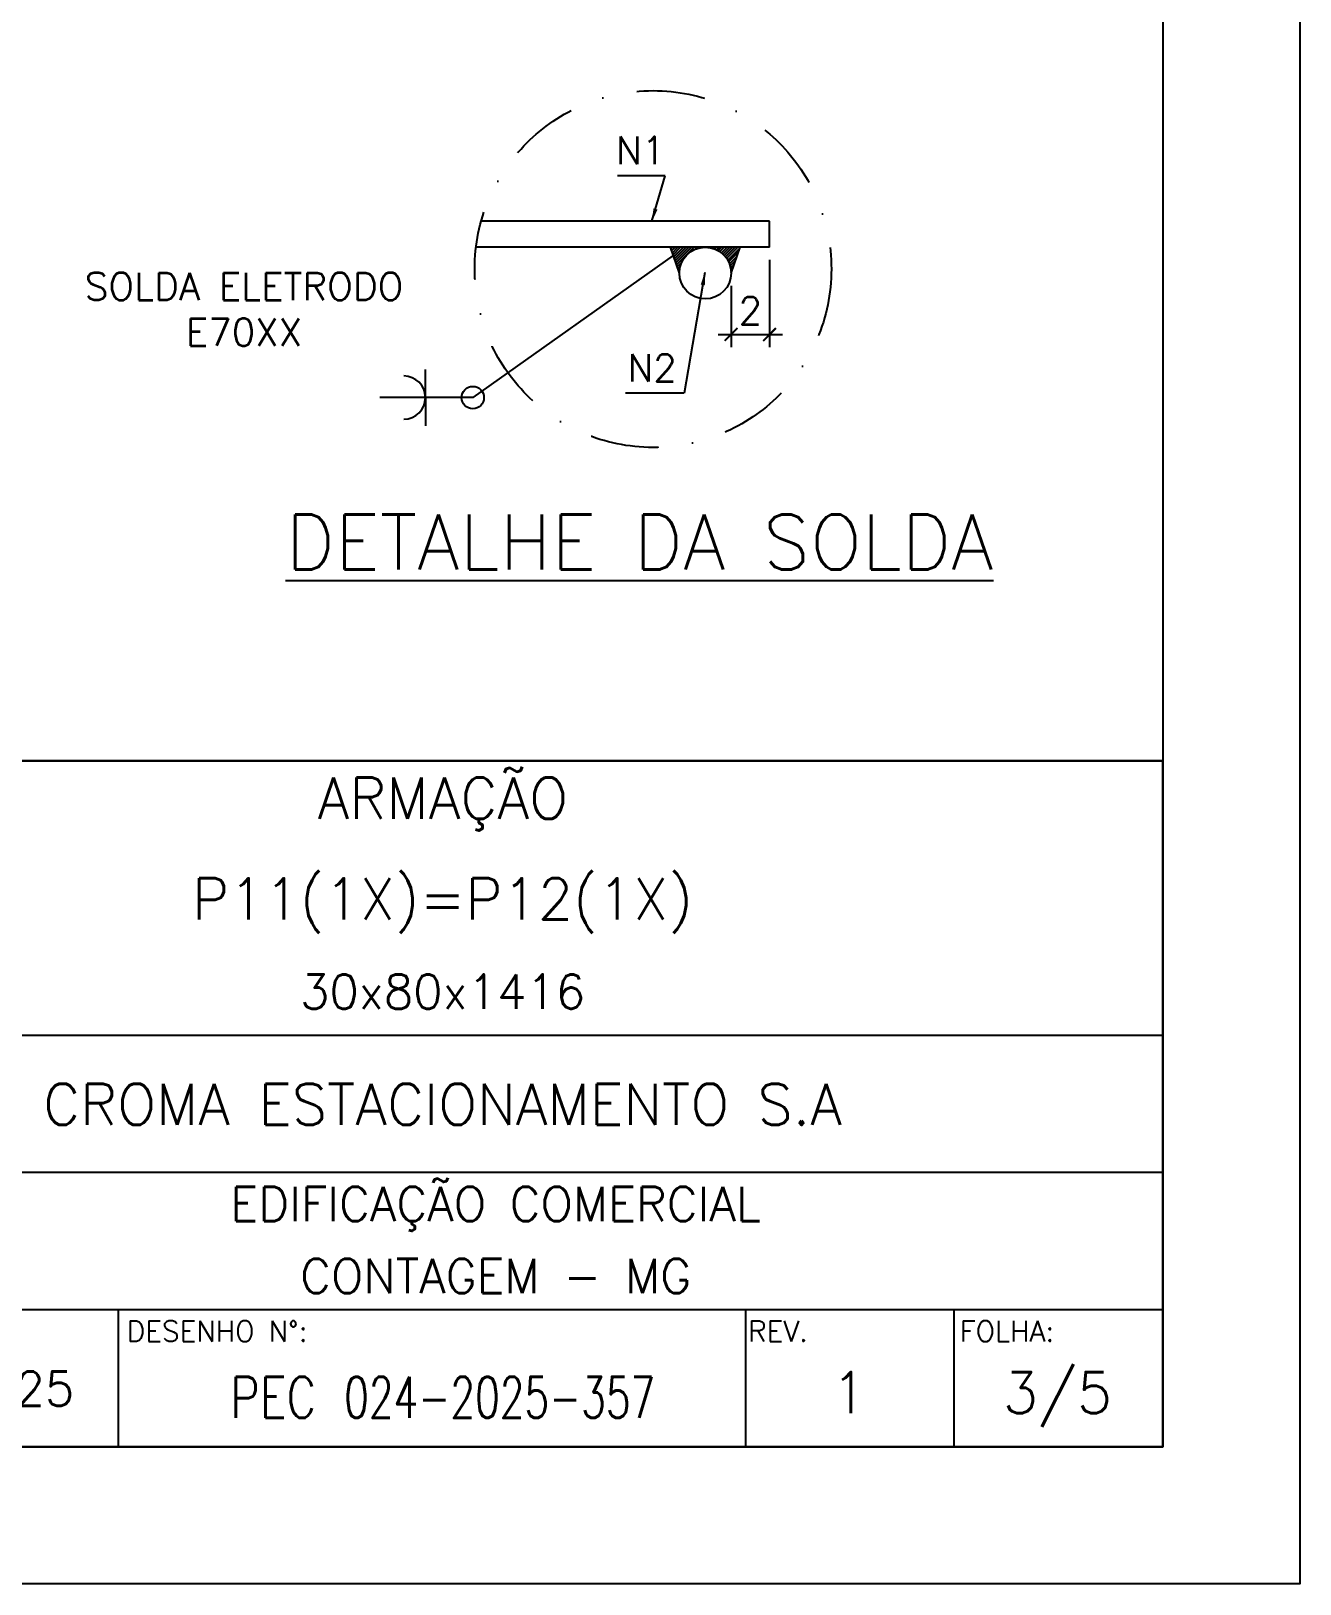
# Model space of a CAD drawing. Header units: centimetres. Extents: x 1658 to 19651, y 8294 to 11444.
# Drawn here: x 13702 to 14396, y 8294 to 9143 of the extents above; entities that cross this region are included whole.
import ezdxf
from ezdxf.enums import TextEntityAlignment as Align

# ---------------------------------------------------------------- set-up
doc = ezdxf.new("R2010")
doc.units = ezdxf.units.CM
doc.header["$LTSCALE"] = 50
doc.header["$MEASUREMENT"] = 0
doc.header["$PDMODE"] = 67
doc.linetypes.add('DASHDOT2', pattern=[0.5, 0.25, -0.125, 0, -0.125])
for name, color, linetype in [('FORMATO-PRECON', 2, 'Continuous'), ('HACHURAS-PRECON', 1, 'Continuous'), ('LINHA-01-PRECON', 1, 'Continuous'), ('LINHA-02-PRECON', 2, 'Continuous'), ('LINHA-03-PRECON', 3, 'Continuous'), ('TEXTO-20-PRECON', 2, 'Continuous')]:
    doc.layers.add(name, color=color, linetype=linetype)
doc.styles.add('PRECON-ROMANS', font='romans.shx')
doc.styles.add('R60', font='ROMANS.shx', dxfattribs={"height": 2})
doc.styles.add('ROMANS', font='ROMANS.SHX', dxfattribs={"oblique": 15, "height": 3})
doc.styles.get("Standard").update_dxf_attribs({"font": 'romans.shx'})
doc.dimstyles.new('ESC75-25', dxfattribs={"dimscale": 0, "dimtxt": 15, "dimasz": 7, "dimexe": 7, "dimexo": 7, "dimgap": 5.5, "dimtad": 1, "dimdec": 1, "dimlfac": 0.333333, "dimdsep": 46, "dimtxsty": 'Standard', "dimblk": 'ARCHTICK', "dimcen": 0.1, "dimdle": 7, "dimclrd": 256, "dimclre": 256, "dimclrt": 2, "dimadec": 0, "dimazin": 0, "dimtfac": 1, "dimtdec": 1, "dimtix": 1, "dimtmove": 2, "dimatfit": 3, "dimfxl": 1, "dimarcsym": 0})

# ---------------------------------------------------------------- blocks, each defined once
blk = doc.blocks.new('_ArchTick')
at = {"color": 0, "linetype": 'ByBlock', "const_width": 0.15}
blk.add_lwpolyline([(-0.5, -0.5), (0.5, 0.5)], dxfattribs=at)
blk = doc.blocks.new('*D246')
at = {"layer": 'Defpoints', "color": 0, "transparency": 16777216}
for p in [(14105.88, 9024.63), (14084.85, 9010.5), (14105.88, 8976.92)]:
    blk.add_point(p, dxfattribs=at)
at = {"layer": 'LINHA-01-PRECON', "lineweight": -2, "transparency": 16777216}
for p, q in [((14105.88, 9017.63), (14105.88, 8969.92)), ((14084.85, 9003.5), (14084.85, 8969.92)), ((14077.85, 8976.92), (14112.88, 8976.92))]:
    blk.add_line(p, q, dxfattribs=at)
at = {"layer": 'LINHA-01-PRECON', "lineweight": -2, "transparency": 16777216, "xscale": 7, "yscale": 7, "zscale": 7, "rotation": 180}
blk.add_blockref('_ArchTick', (14084.85, 8976.92), dxfattribs=at)
at = {"layer": 'LINHA-01-PRECON', "lineweight": -2, "transparency": 16777216, "xscale": 7, "yscale": 7, "zscale": 7}
blk.add_blockref('_ArchTick', (14105.88, 8976.92), dxfattribs=at)
at = {"layer": 'LINHA-01-PRECON', "color": 2, "transparency": 16777216, "insert": (14095.36, 8989.92), "char_height": 15, "attachment_point": 5}
blk.add_mtext('2', dxfattribs=at)
blk = doc.blocks.new('A$C2E607E54')
at = {"layer": 'FORMATO-PRECON'}
blk.add_lwpolyline([(0, 4200), (2970, 4200), (2970, 0), (0, 0)], close=True, dxfattribs=at)
at = {"layer": 'FORMATO-PRECON', "color": 6}
blk.add_lwpolyline([(100, 3950), (2870, 3950), (2870, 100), (100, 100)], close=True, dxfattribs=at)
blk = doc.blocks.new('CARIMBO')
at = {"layer": 'FORMATO-PRECON', "color": 6}
for p, q in [((-1050, 300), (0, 300)), ((-1750, 200), (0, 200)), ((-1750, 100), (0, 100)), ((-303.9, 0), (-303.9, 100)), ((-152, 0), (-152, 100))]:
    blk.add_line(p, q, dxfattribs=at)
blk.add_lwpolyline([(-1750, 500), (0, 500), (0, 0), (-1750, 0)], close=True, dxfattribs=at)
blk.add_lwpolyline([(-761.3, 0), (-761.3, 100)], dxfattribs=at)
at = {"layer": 'FORMATO-PRECON', "style": 'ROMANS'}
for s, p in [('DESENHO N%%d:', (-755.3, 76.7)), ('REV.', (-302.3, 76.7)), ('FOLHA:', (-148, 76.7))]:
    blk.add_text(s, height=15, dxfattribs=at).set_placement(p)
at = {"layer": 'FORMATO-PRECON', "color": 4, "linetype": 'ByBlock', "style": 'R60', "width": 0.8}
blk.add_text('PEC', height=30, dxfattribs=at).set_placement((-679.9, 21))
at = {"layer": 'FORMATO-PRECON', "color": 5, "style": 'PRECON-ROMANS', "flags": 8}
for p in [(-524.8, 472.6), (-525, 423), (-525, 399.4), (-525, 376)]:
    blk.add_attdef('X', text='', height=30, dxfattribs=at).set_placement(p, align=Align.MIDDLE_CENTER)
at = {"layer": 'FORMATO-PRECON', "color": 3, "style": 'PRECON-ROMANS', "flags": 8}
for p in [(-525, 331.7), (-486.3, 177), (-486.3, 124.4)]:
    blk.add_attdef('X', text='', height=25, dxfattribs=at).set_placement(p, align=Align.MIDDLE_CENTER)
at = {"layer": 'FORMATO-PRECON', "color": 4, "style": 'PRECON-ROMANS', "flags": 8}
for p in [(-525, 249.6), (-483.3, 36), (-228.7, 39.4), (-76.7, 39.4)]:
    blk.add_attdef('X', text='', height=30, dxfattribs=at).set_placement(p, align=Align.MIDDLE_CENTER)
at = {"layer": 'FORMATO-PRECON', "color": 2, "style": 'PRECON-ROMANS', "flags": 8}
for height, p in [(20, (-1635.8, 142.3)), (20, (-1402.5, 142.3)), (20, (-1169.1, 142.3)), (30, (-902.7, 42.3)), (20, (-1635.8, 42.3))]:
    blk.add_attdef('X', text='', height=height, dxfattribs=at).set_placement(p, align=Align.MIDDLE_CENTER)

msp = doc.modelspace()

# ---------------------------------------------------------------- hatches: boundary and pattern name
at = {"layer": 'LINHA-01-PRECON'}
h = msp.add_hatch(dxfattribs=at)
h.set_pattern_fill('ANSI31', color=256, scale=8.4375, style=0)
h.set_pattern_definition([(45, (9049.1281, 8522.475), (-0.74577668, 0.74577668), [])])
h.paths.add_polyline_path([(14051.67, 9024.63), (14056.58, 9010.5, -0.414214), (14070.71, 9024.63)])
h.paths.add_polyline_path([(14070.71, 9024.63, -0.414214), (14084.85, 9010.5), (14089.76, 9024.63)])

# ---------------------------------------------------------------- linework, layer by layer
at = {"layer": 'FORMATO-PRECON', "color": 6}
msp.add_lwpolyline([(14320.86, 8743.94), (12243.36, 8743.94), (12243.36, 8368.94), (14320.86, 8368.94)], close=True, dxfattribs=at)
at = {"layer": 'LINHA-01-PRECON', "color": 1}
msp.add_lwpolyline([(14053.26, 9020.06), (13943.63, 8942.41), (13892.82, 8942.41)], dxfattribs=at)
at = {"layer": 'LINHA-01-PRECON', "color": 1, "linetype": 'DASHDOT2', "ltscale": 3}
msp.add_circle((14042.16, 9012.68), 97.5, dxfattribs=at)
at = {"layer": 'LINHA-02-PRECON'}
for q in [(13917.71, 8957.81), (13917.71, 8927.02)]:
    msp.add_line((13917.71, 8942.41), q, dxfattribs=at)
msp.add_circle((13943.63, 8942.41), 6.11, dxfattribs=at)
msp.add_arc((13905.87, 8942.41), 11.84, 270.31864, 89.68136, dxfattribs=at)
at = {"layer": 'LINHA-03-PRECON'}
for p, q in [((14105.88, 9038.77), (13948.22, 9038.77)), ((14105.88, 9024.63), (14105.88, 9038.77)), ((14105.88, 9024.63), (13945.4, 9024.63)), ((14056.58, 9010.5), (14051.67, 9024.63)), ((14079.24, 9024.63), (14079.24, 9024.63)), ((14084.85, 9010.5), (14089.76, 9024.63))]:
    msp.add_line(p, q, dxfattribs=at)
msp.add_circle((14070.71, 9010.5), 14.13, dxfattribs=at)

# ---------------------------------------------------------------- block references
at = {"layer": 'FORMATO-PRECON'}
ref = msp.add_blockref('CARIMBO', (14320.86, 8368.94), dxfattribs=dict(at, xscale=0.7499999918802306, yscale=0.7499999918802306, zscale=0.7499999918802306))
ref.add_attrib('X', 'ARMAÇÃO', dxfattribs={"color": 5, "height": 22.5, "style": 'PRECON-ROMANS', "flags": 8}).set_placement((13927.23, 8723.42), align=Align.MIDDLE_CENTER)
ref.add_attrib('X', 'P11(1X)=P12(1X)', dxfattribs={"color": 5, "height": 22.5, "style": 'PRECON-ROMANS', "flags": 8}).set_placement((13927.12, 8668.47), align=Align.MIDDLE_CENTER)
ref.add_attrib('X', '30x80x1416', dxfattribs={"color": 3, "height": 18.75, "style": 'PRECON-ROMANS', "flags": 8}).set_placement((13927.12, 8617.7), align=Align.MIDDLE_CENTER)
ref.add_attrib('X', 'CROMA ESTACIONAMENTO S.A', dxfattribs={"color": 4, "height": 22.5, "style": 'PRECON-ROMANS', "flags": 8}).set_placement((13927.12, 8556.14), align=Align.MIDDLE_CENTER)
ref.add_attrib('X', 'EDIFICAÇÃO COMERCIAL', dxfattribs={"color": 3, "height": 18.75, "style": 'PRECON-ROMANS', "flags": 8}).set_placement((13956.11, 8501.67), align=Align.MIDDLE_CENTER)
ref.add_attrib('X', 'CONTAGEM - MG', dxfattribs={"color": 3, "height": 18.75, "style": 'PRECON-ROMANS', "flags": 8}).set_placement((13956.11, 8462.26), align=Align.MIDDLE_CENTER)
ref.add_attrib('X', '07/07/2025', dxfattribs={"color": 2, "height": 18.75, "style": 'PRECON-ROMANS'}).set_placement((13643.8, 8400.7), align=Align.MIDDLE_CENTER)
ref.add_attrib('X', '024-2025-357', dxfattribs={"color": 4, "height": 22.5, "style": 'PRECON-ROMANS', "width": 0.7}).set_placement((13958.36, 8395.93), align=Align.MIDDLE_CENTER)
ref.add_attrib('X', '1', dxfattribs={"color": 4, "height": 22.5, "style": 'PRECON-ROMANS'}).set_placement((14149.36, 8398.48), align=Align.MIDDLE_CENTER)
ref.add_attrib('X', '3/5', dxfattribs={"color": 4, "height": 22.5, "style": 'PRECON-ROMANS'}).set_placement((14263.33, 8398.48), align=Align.MIDDLE_CENTER)
at = {"layer": 'HACHURAS-PRECON', "xscale": 0.7499999999999996, "yscale": 0.7499999999999996, "zscale": 0.7499999999999996}
msp.add_blockref('A$C2E607E54', (12168.36, 8293.94), dxfattribs=at)

# ---------------------------------------------------------------- texts
at = {"layer": 'LINHA-01-PRECON', "color": 2, "char_height": 15, "attachment_point": 5}
for s, insert in [('N1', (14035.33, 9077.59)), ('N2', (14041.61, 8958.62))]:
    msp.add_mtext(s, dxfattribs=dict(at, insert=insert))
at = {"layer": 'LINHA-01-PRECON', "color": 4, "insert": (14034.79, 8863.44), "char_height": 30, "attachment_point": 5}
msp.add_mtext('\\A1;{\\LDETALHE DA SOLDA}', dxfattribs=at)
at = {"layer": 'TEXTO-20-PRECON', "insert": (13818.59, 8990.69), "char_height": 15, "attachment_point": 5, "style": 'PRECON-ROMANS'}
msp.add_mtext('\\A1;SOLDA ELETRODO\\PE70XX', dxfattribs=at)

# ---------------------------------------------------------------- dimensions: what is measured, and where the dimension line sits
at = {"layer": 'LINHA-01-PRECON'}
dim = msp.add_linear_dim(base=(14105.88, 8976.92), p1=(14084.85, 9010.5), p2=(14105.88, 9024.63), text='2', dimstyle='ESC75-25', override={"dimscale": 1}, dxfattribs=at)
dim.commit()
dim.dimension.update_dxf_attribs({"geometry": '*D246', "text_midpoint": (14095.36, 8989.92)})

# ---------------------------------------------------------------- leaders
for points in [[(14041.56, 9038.77), (14048.81, 9063.56), (14022.78, 9063.56)], [(14070.54, 9010.84), (14059.15, 8944.86), (14027.11, 8944.86)]]:
    msp.add_leader(points, dimstyle='ESC75-25', override={"dimscale": 1}, dxfattribs=at)

doc.saveas('drawing.dxf')
